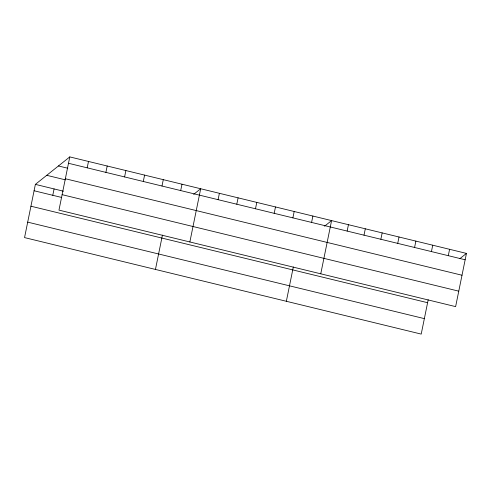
<?xml version="1.0" encoding="UTF-8"?>
<svg xmlns="http://www.w3.org/2000/svg" width="491" height="491" viewBox="0 0 491 491"><rect width="100%" height="100%" fill="white"/><g stroke="black" fill="none" stroke-linecap="round" stroke-linejoin="round"><path stroke-width="0.74" d="M69.79 156.905L58.963 210.123L455.623 306.623L466.45 253.405L69.79 156.905L35.377 184.377L24.55 237.595L421.21 334.095L428.195 299.762M52.782 195.301L54.078 188.925M87.189 167.83L88.49 161.453M105.89 172.378L107.191 166.007M124.591 176.926L125.886 170.555M143.292 181.48L144.587 175.103M161.993 186.028L163.288 179.651M155.451 269.436L162.435 235.109M180.688 190.576L181.989 184.205M189.857 241.971L200.69 188.753L193.657 194.362M218.09 199.677L219.385 193.301M236.791 204.225L238.086 197.848M255.492 208.773L256.787 202.396M274.187 213.321L275.488 206.95M292.888 217.869L294.189 211.498M286.345 301.284L293.33 266.951M311.589 222.423L312.884 216.046M320.758 273.812L331.585 220.594L324.557 226.21M347.149 231.071L348.444 224.7M364.003 235.171L365.304 228.8M380.863 239.277L382.158 232.9M397.722 243.376L399.017 237M414.576 247.476L415.877 241.099M431.436 251.576L432.737 245.205M448.295 255.676L449.59 249.305M459.963 258.585L466.45 253.405M68.495 163.282L465.155 259.782M58.435 165.97L67.783 168.247M65.346 178.742L462.006 275.236M46.731 175.312L65.432 179.859M35.377 184.377L63.425 191.202M62.105 194.669L458.766 291.163M34.082 190.754L61.412 197.4M30.933 206.208L427.593 302.708M27.692 222.135L424.359 318.634"/></g></svg>
